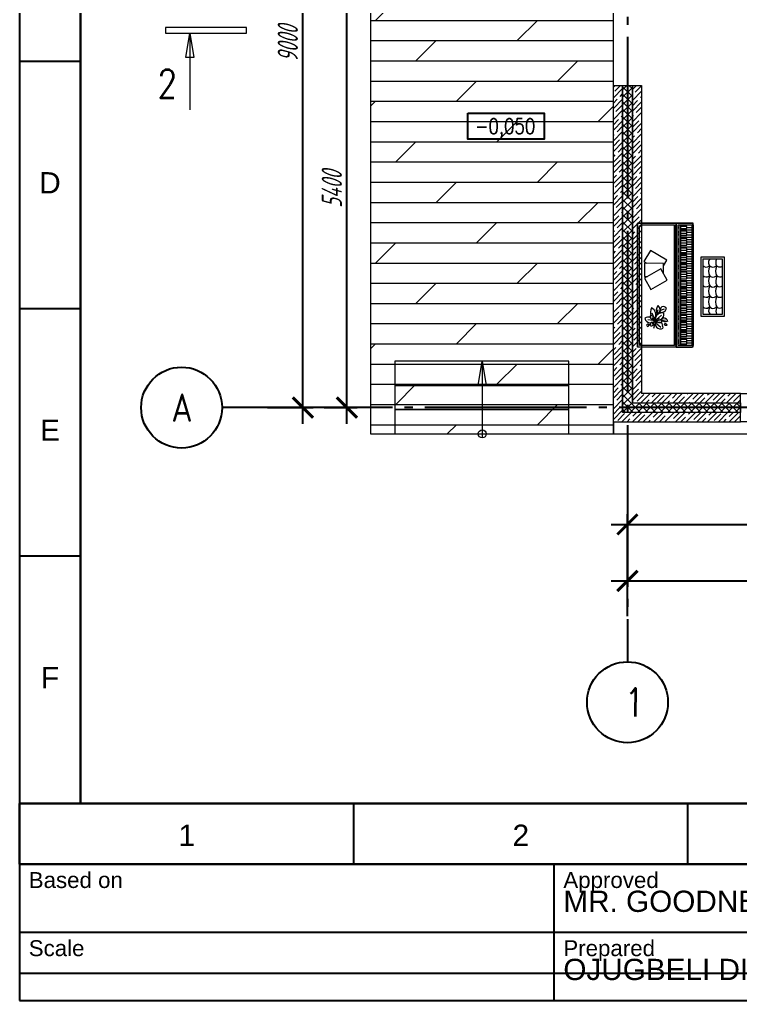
# Model space of a CAD drawing. Header units: inches. Extents: x -21163 to 11874, y -14995 to 6550.
# Drawn here: x -21163 to -12256, y -14995 to -2865 of the extents above; entities that cross this region are included whole.
import ezdxf
from ezdxf.enums import TextEntityAlignment as Align

# ---------------------------------------------------------------- set-up
doc = ezdxf.new("R2010")
doc.units = ezdxf.units.IN
doc.header["$MEASUREMENT"] = 0
doc.linetypes.add('CONTI', pattern=[0])
doc.linetypes.add('GOST2.303 5', pattern=[24, 20, -1.5, 1, -1.5])
doc.layers.get('0').update_dxf_attribs({"color": 8})
for name, color, linetype in [('axis_dim', 8, 'CONTI'), ('BORDER', 7, 'Continuous'), ('GRID_REF', 7, 'Continuous'), ('TITLE_BLOCK', 7, 'Continuous')]:
    doc.layers.add(name, color=color, linetype=linetype)
for name, color, linetype, lineweight in [('doors_windows', 8, 'Continuous', 5), ('floor', 8, 'Continuous', 5), ('furniture', 8, 'Continuous', 0), ('mark', 8, 'Continuous', 15), ('stair1', 8, 'Continuous', 15), ('Wall2', 8, 'Continuous', 5)]:
    doc.layers.add(name, color=color, linetype=linetype, lineweight=lineweight)
doc.styles.add('GOST 2.304', font='CS_Gost2304.shx', dxfattribs={"width": 0.8, "oblique": 15})
doc.styles.get("Standard").update_dxf_attribs({"font": 'arial.ttf'})
doc.dimstyles.new('СПДС', dxfattribs={"dimscale": 100, "dimtxt": 2.5, "dimasz": 2.5, "dimexe": 1.25, "dimexo": 0.625, "dimtad": 1, "dimdec": 0, "dimtxsty": 'GOST 2.304', "dimblk": 'ARCHTICK', "dimblk1": 'ARCHTICK', "dimblk2": 'ARCHTICK', "dimcen": 2.5, "dimdle": 2, "dimazin": 2, "dimtfac": 0.75, "dimtmove": 1, "dimatfit": 3, "dimarcsym": 1})

# ---------------------------------------------------------------- blocks, each defined once
blk = doc.blocks.new('furn04')
at = {"color": 0}
for p, q in [((206581, 115154), (207264, 115154)), ((206581, 113614), (206581, 115151)), ((206581, 115151), (207264, 115151)), ((206583, 113614), (206583, 115151)), ((207083, 113638), (207083, 115127)), ((207083, 115127), (207264, 115127)), ((207083, 115127), (207264, 115127)), ((207107, 113638), (207107, 115127)), ((207114, 113638), (207114, 115127)), ((207252, 115127), (207252, 113638)), ((207262, 115154), (207262, 113614)), ((207264, 115154), (207264, 113614)), ((207114, 115067), (207252, 115067)), ((207189, 115097), (207190, 115097)), ((207189, 115037), (207252, 115037)), ((207189, 115007), (207252, 115007)), ((207190, 115097), (207252, 115097)), ((207114, 114978), (207252, 114978)), ((207189, 114949), (207252, 114949)), ((207189, 114918), (207252, 114918)), ((207189, 114888), (207252, 114888)), ((206741, 114812), (206658, 114674)), ((206942, 114692), (206741, 114812)), ((207114, 114858), (207252, 114858)), ((207114, 114769), (207252, 114769)), ((207189, 114829), (207252, 114829)), ((207189, 114799), (207252, 114799)), ((206658, 114674), (206693, 114653)), ((206666, 114653), (206665, 114491)), ((206900, 114652), (206666, 114653)), ((206899, 114621), (206942, 114692)), ((206899, 114532), (206900, 114652)), ((207114, 114650), (207252, 114650)), ((207189, 114739), (207252, 114739)), ((207189, 114710), (207252, 114710)), ((207189, 114679), (207252, 114679)), ((207555, 114706), (207555, 114705)), ((206868, 114586), (206665, 114471)), ((206948, 114446), (206868, 114586)), ((207114, 114561), (207252, 114561)), ((207189, 114621), (207252, 114621)), ((207189, 114591), (207252, 114591)), ((207189, 114531), (207252, 114531)), ((207462, 114617), (207464, 114617)), ((207555, 114624), (207555, 114623)), ((207561, 114617), (207563, 114617)), ((206665, 114491), (206701, 114491)), ((206665, 114471), (206745, 114330)), ((206745, 114330), (206948, 114446)), ((207114, 114442), (207252, 114442)), ((207189, 114501), (207252, 114501)), ((207189, 114472), (207252, 114472)), ((207189, 114412), (207252, 114412)), ((207476, 114495), (207476, 114495)), ((207549, 114495), (207549, 114495)), ((207629, 114495), (207630, 114495)), ((207114, 114353), (207252, 114353)), ((207189, 114382), (207252, 114382)), ((207189, 114322), (207252, 114322)), ((207189, 114293), (207252, 114293)), ((207189, 114263), (207252, 114263)), ((207114, 114234), (207252, 114234)), ((207114, 114144), (207252, 114144)), ((207189, 114203), (207252, 114203)), ((207189, 114174), (207252, 114174)), ((207463, 114244), (207464, 114244)), ((207548, 114244), (207549, 114244)), ((207555, 114250), (207555, 114250)), ((206780, 113986), (206762, 114037)), ((206825, 114052), (206836, 114081)), ((206833, 114023), (206825, 114052)), ((206860, 114057), (206875, 114077)), ((206875, 114077), (206913, 114088)), ((207114, 114025), (207252, 114025)), ((207189, 114115), (207252, 114115)), ((207189, 114084), (207252, 114084)), ((207189, 114055), (207252, 114055)), ((207629, 114109), (207630, 114109)), ((206767, 113946), (206709, 113952)), ((206763, 113912), (206756, 113895)), ((206777, 113963), (206757, 113984)), ((206773, 113920), (206763, 113912)), ((206800, 113946), (206767, 113946)), ((206790, 113959), (206777, 113963)), ((206800, 113961), (206780, 113986)), ((206802, 113935), (206789, 113892)), ((206802, 113952), (206838, 113977)), ((206811, 113934), (206820, 113906)), ((206820, 113906), (206867, 113864)), ((206821, 113950), (206839, 113944)), ((206838, 113977), (206875, 114012)), ((206839, 113944), (206859, 113940)), ((206876, 113954), (206898, 113950)), ((206898, 113950), (206924, 113954)), ((207114, 113936), (207252, 113936)), ((207189, 113995), (207252, 113995)), ((207189, 113965), (207252, 113965)), ((207189, 113906), (207252, 113906)), ((206789, 113892), (206778, 113846)), ((207114, 113817), (207252, 113817)), ((207189, 113876), (207252, 113876)), ((207189, 113846), (207252, 113846)), ((207189, 113788), (207252, 113788)), ((207114, 113728), (207252, 113728)), ((207189, 113757), (207252, 113757)), ((207189, 113698), (207252, 113698)), ((207189, 113669), (207252, 113669)), ((207264, 113616), (206581, 113616)), ((207264, 113614), (206581, 113614)), ((207264, 113638), (207083, 113638))]:
    blk.add_line(p, q, dxfattribs=at)
for points in [[(207058, 115151), (207058, 113614), (206581, 113614), (206581, 115151)], [(207361, 114730), (207361, 113998), (207654, 113998), (207654, 114730)], [(207385, 114706), (207385, 114022), (207630, 114022), (207630, 114706)]]:
    blk.add_lwpolyline(points, close=True, dxfattribs=at)
for points in [[(207036, 115129), (207036, 113636), (206630, 113636, -0.414214), (206603, 113662), (206603, 115103, -0.414214), (206630, 115129)], [(207034, 115127), (207034, 113638), (206630, 113638, -0.414214), (206605, 113662), (206605, 115103, -0.414214), (206630, 115127)], [(207267, 115127), (207267, 113638, -0.414214), (207240, 113611), (207056, 113611), (207056, 115154), (207240, 115154, -0.414214)], [(207264, 115127), (207264, 113638, -0.414214), (207240, 113614), (207058, 113614), (207058, 115151), (207240, 115151, -0.414214)]]:
    blk.add_lwpolyline(points, format="xyb", close=True, dxfattribs=at)
for points in [[(207083, 115108), (207083, 115085)], [(207083, 115049), (207083, 115026)], [(207083, 115019), (207083, 114996)], [(207114, 115085), (207189, 115085), (207189, 115108), (207114, 115108)], [(207114, 115026), (207189, 115026), (207189, 115049), (207114, 115049)], [(207114, 114996), (207189, 114996), (207189, 115019), (207114, 115019)], [(207083, 114960), (207083, 114937)], [(207083, 114930), (207083, 114906)], [(207083, 114900), (207083, 114877)], [(207114, 114937), (207189, 114937), (207189, 114960), (207114, 114960)], [(207114, 114906), (207189, 114906), (207189, 114930), (207114, 114930)], [(207114, 114877), (207189, 114877), (207189, 114900), (207114, 114900)], [(207083, 114840), (207083, 114817)], [(207083, 114811), (207083, 114787)], [(207083, 114751), (207083, 114728)], [(207114, 114817), (207189, 114817), (207189, 114840), (207114, 114840)], [(207114, 114787), (207189, 114787), (207189, 114811), (207114, 114811)], [(207114, 114728), (207189, 114728), (207189, 114751), (207114, 114751)], [(207083, 114721), (207083, 114698)], [(207083, 114691), (207083, 114667)], [(207083, 114632), (207083, 114609)], [(207114, 114698), (207189, 114698), (207189, 114721), (207114, 114721)], [(207114, 114667), (207189, 114667), (207189, 114691), (207114, 114691)], [(207114, 114609), (207189, 114609), (207189, 114632), (207114, 114632)], [(207083, 114602), (207083, 114579)], [(207083, 114543), (207083, 114519)], [(207083, 114513), (207083, 114490)], [(207114, 114579), (207189, 114579), (207189, 114602), (207114, 114602)], [(207114, 114519), (207189, 114519), (207189, 114543), (207114, 114543)], [(207114, 114490), (207189, 114490), (207189, 114513), (207114, 114513)], [(207083, 114484), (207083, 114460)], [(207083, 114424), (207083, 114400)], [(207083, 114394), (207083, 114371)], [(207114, 114460), (207189, 114460), (207189, 114484), (207114, 114484)], [(207114, 114400), (207189, 114400), (207189, 114424), (207114, 114424)], [(207114, 114371), (207189, 114371), (207189, 114394), (207114, 114394)], [(207083, 114334), (207083, 114311)], [(207083, 114304), (207083, 114281)], [(207083, 114275), (207083, 114251)], [(207114, 114311), (207189, 114311), (207189, 114334), (207114, 114334)], [(207114, 114281), (207189, 114281), (207189, 114304), (207114, 114304)], [(207114, 114251), (207189, 114251), (207189, 114275), (207114, 114275)], [(207083, 114215), (207083, 114192)], [(207083, 114185), (207083, 114162)], [(207114, 114192), (207189, 114192), (207189, 114215), (207114, 114215)], [(207114, 114162), (207189, 114162), (207189, 114185), (207114, 114185)], [(207083, 114126), (207083, 114103)], [(207083, 114095), (207083, 114072)], [(207083, 114066), (207083, 114043)], [(207114, 114103), (207189, 114103), (207189, 114126), (207114, 114126)], [(207114, 114072), (207189, 114072), (207189, 114095), (207114, 114095)], [(207114, 114043), (207189, 114043), (207189, 114066), (207114, 114066)], [(207083, 114006), (207083, 113983)], [(207083, 113976), (207083, 113953)], [(207083, 113917), (207083, 113894)], [(207114, 113983), (207189, 113983), (207189, 114006), (207114, 114006)], [(207114, 113953), (207189, 113953), (207189, 113976), (207114, 113976)], [(207114, 113894), (207189, 113894), (207189, 113917), (207114, 113917)], [(207083, 113887), (207083, 113864)], [(207083, 113858), (207083, 113834)], [(207083, 113799), (207083, 113776)], [(207114, 113864), (207189, 113864), (207189, 113887), (207114, 113887)], [(207114, 113834), (207189, 113834), (207189, 113858), (207114, 113858)], [(207114, 113776), (207189, 113776), (207189, 113799), (207114, 113799)], [(207083, 113769), (207083, 113746)], [(207083, 113710), (207083, 113686)], [(207083, 113680), (207083, 113657)], [(207114, 113746), (207189, 113746), (207189, 113769), (207114, 113769)], [(207114, 113686), (207189, 113686), (207189, 113710), (207114, 113710)], [(207114, 113657), (207189, 113657), (207189, 113680), (207114, 113680)]]:
    blk.add_lwpolyline(points, dxfattribs=at)
for centre, radius in [((207470, 114617), 6.1), ((207470, 114617), 3.66), ((207555, 114617), 6.1), ((207555, 114617), 3.66), ((207470, 114495), 6.1), ((207470, 114495), 3.66), ((207555, 114495), 6.1), ((207555, 114495), 3.66), ((207470, 114372), 6.1), ((207470, 114372), 3.66), ((207555, 114372), 6.1), ((207555, 114372), 3.66), ((207470, 114244), 6.1), ((207470, 114244), 3.66), ((207555, 114244), 6.1), ((207555, 114244), 3.66), ((207470, 114109), 6.1), ((207470, 114109), 3.66), ((207555, 114109), 6.1), ((207555, 114109), 3.66)]:
    blk.add_circle(centre, radius, dxfattribs=at)
for centre, radius, start, end in [((207428, 114665), 58.2, 135.0401, 137.6153), ((207515, 114663), 58.2, 132.3847, 225.0137), ((207651, 114664), 105, 156.7621, 202.8166), ((207428, 114665), 58.2, 222.3847, 307.1178), ((207554, 114557), 97.9, 145.2951, 215.7024), ((207513, 114663), 58.2, 222.3847, 223.1833), ((207555, 114556), 99.4, 142.9623, 143.3151), ((207513, 114663), 58.2, 229.8922, 308.0293), ((207674, 114557), 129, 154.4385, 207.8306), ((207595, 114666), 58.2, 226.0762, 227.0112), ((207595, 114666), 58.2, 236.7271, 306.6064), ((207428, 114542), 58.2, 222.3847, 307.0692), ((207559, 114433), 103, 144.7719, 212.0966), ((207512, 114541), 58.2, 231.1054, 308.8946), ((207675, 114434), 129, 152.3978, 206.4976), ((207597, 114541), 56, 228.1162, 305.8547), ((207428, 114420), 58.2, 222.3847, 307.354), ((207563, 114308), 107, 145.4493, 213.7781), ((207512, 114418), 58.2, 231.4376, 308.9869), ((207682, 114308), 137, 154.5782, 205.9045), ((207597, 114420), 57.8, 229.4568, 304.2641), ((207428, 114291), 58.2, 222.3847, 307.0724), ((207581, 114176), 125, 150.0131, 208.9786), ((207513, 114290), 58.2, 230.6985, 308.2749), ((207690, 114177), 146, 155.0975, 205.8522), ((207596, 114291), 58.2, 224.8829, 225.0717), ((207596, 114291), 58.2, 232.9791, 305.3686), ((206846, 114047), 108, 150.2267, 203.7516), ((206699, 114010), 108, 335.0763, 59.9535), ((206885, 113952), 87.4, 78.9076, 173.8967), ((206926, 114068), 115, 147.4017, 205.0997), ((206784, 114077), 74.1, 318.5498, 45.5383), ((206866, 114117), 75.1, 260.1697, 340.685), ((206899, 114074), 44, 27.2013, 201.7147), ((206832, 114023), 75.3, 296.5438, 11.0037), ((207428, 114156), 58.2, 222.3847, 307.0997), ((207520, 114067), 61.5, 143.4635, 225.8153), ((207514, 114154), 58.2, 229.2667, 307.0845), ((207635, 114065), 86.2, 153.5265, 209.835), ((207595, 114157), 58.2, 233.3953, 305.7782), ((206744, 113991), 76.8, 193.1642, 268.9561), ((206723, 113894), 94.9, 83.0654, 123.4046), ((206712, 113878), 21.5, 29.0513, 171.5715), ((206773, 113995), 38.8, 168.0796, 289.5116), ((206764, 113894), 29.7, 86.0761, 203.3856), ((206742, 113957), 47.5, 1.4242, 97.3364), ((206750, 113907), 28.7, 245.6811, 33.7275), ((206835, 113852), 93.5, 102.1969, 130.9179), ((206744, 113991), 76.8, 293.9309, 311.4454), ((206723, 113894), 94.9, 31.8548, 45.7472), ((206832, 114023), 75.3, 235.5803, 254.9978), ((206863, 113907), 64.8, 140.5685, 301.3057), ((206805, 113860), 90.3, 85.0036, 89.412), ((206857, 113967), 48.1, 199.5165, 300.1559), ((206846, 113926), 35.4, 1.3151, 127.081), ((206920, 114013), 79.4, 228.5761, 297.4528), ((206907, 113930), 44.3, 16.4344, 148.0253), ((206805, 113860), 90.3, 356.0593, 42.7807), ((206921, 113875), 29.8, 35.3099, 117.8883), ((206932, 113913), 26.4, 203.8486, 297.548), ((206704, 113889), 16.1, 226.1674, 3.895)]:
    blk.add_arc(centre, radius, start, end, dxfattribs=at)
blk = doc.blocks.new('_ArchTick')
at = {"color": 0, "linetype": 'ByBlock', "const_width": 0.15}
blk.add_lwpolyline([(-0.5, -0.5), (0.5, 0.5)], dxfattribs=at)
blk = doc.blocks.new('*D40')
at = {"layer": 'axis_dim', "color": 0, "linetype": 'Continuous', "lineweight": -2, "ltscale": 100, "transparency": 16777216}
for p, q in [((-17662, -7864), (-17662, 1536)), ((-18099, 1336), (-17537, 1336)), ((-18099, -7664), (-17537, -7664))]:
    blk.add_line(p, q, dxfattribs=at)
at = {"layer": 'Defpoints', "color": 0, "linetype": 'Continuous', "ltscale": 100, "transparency": 16777216}
for p in [(-18162, 1336), (-17662, 1336), (-18162, -7664)]:
    blk.add_point(p, dxfattribs=at)
at = {"layer": 'axis_dim', "color": 0, "linetype": 'Continuous', "lineweight": -2, "ltscale": 100, "transparency": 16777216, "xscale": 250, "yscale": 250, "zscale": 250}
for p, rotation in [((-17662, 1336), 90), ((-17662, -7664), 270)]:
    blk.add_blockref('_ArchTick', p, dxfattribs=dict(at, rotation=rotation))
at = {"layer": 'axis_dim', "color": 0, "linetype": 'Continuous', "lineweight": -3, "ltscale": 100, "transparency": 16777216, "insert": (-17849, -3164), "char_height": 250, "attachment_point": 5, "rotation": 90, "style": 'GOST 2.304'}
blk.add_mtext('\\A1;9000', dxfattribs=at)
blk = doc.blocks.new('*D42')
at = {"layer": 'axis_dim', "color": 0, "linetype": 'Continuous', "lineweight": -2, "ltscale": 100, "transparency": 16777216}
for p, q in [((-13651, -10245), (-13651, -9683)), ((6650, -10072), (6650, -9683)), ((-13851, -9808), (6850, -9808))]:
    blk.add_line(p, q, dxfattribs=at)
at = {"layer": 'Defpoints', "color": 0, "linetype": 'Continuous', "ltscale": 100, "transparency": 16777216}
for p in [(6650, -9808), (6650, -10135), (-13651, -10308)]:
    blk.add_point(p, dxfattribs=at)
at = {"layer": 'axis_dim', "color": 0, "linetype": 'Continuous', "lineweight": -2, "ltscale": 100, "transparency": 16777216, "xscale": 250, "yscale": 250, "zscale": 250, "rotation": 180}
blk.add_blockref('_ArchTick', (-13651, -9808), dxfattribs=at)
at = {"layer": 'axis_dim', "color": 0, "linetype": 'Continuous', "lineweight": -2, "ltscale": 100, "transparency": 16777216, "xscale": 250, "yscale": 250, "zscale": 250}
blk.add_blockref('_ArchTick', (6650, -9808), dxfattribs=at)
at = {"layer": 'axis_dim', "color": 0, "linetype": 'Continuous', "lineweight": -3, "ltscale": 100, "transparency": 16777216, "insert": (-3500, -9620), "char_height": 250, "attachment_point": 5, "style": 'GOST 2.304'}
blk.add_mtext('\\A1;20300', dxfattribs=at)
blk = doc.blocks.new('*D43')
at = {"layer": 'axis_dim', "color": 0, "linetype": 'Continuous', "lineweight": -2, "ltscale": 100, "transparency": 16777216}
for p, q in [((-13651, -10245), (-13651, -8983)), ((-9251, -10245), (-9251, -8983)), ((-13851, -9108), (-9051, -9108))]:
    blk.add_line(p, q, dxfattribs=at)
at = {"layer": 'Defpoints', "color": 0, "linetype": 'Continuous', "ltscale": 100, "transparency": 16777216}
for p in [(-9251, -9108), (-13651, -10308), (-9251, -10308)]:
    blk.add_point(p, dxfattribs=at)
at = {"layer": 'axis_dim', "color": 0, "linetype": 'Continuous', "lineweight": -2, "ltscale": 100, "transparency": 16777216, "xscale": 250, "yscale": 250, "zscale": 250, "rotation": 180}
blk.add_blockref('_ArchTick', (-13651, -9108), dxfattribs=at)
at = {"layer": 'axis_dim', "color": 0, "linetype": 'Continuous', "lineweight": -2, "ltscale": 100, "transparency": 16777216, "xscale": 250, "yscale": 250, "zscale": 250}
blk.add_blockref('_ArchTick', (-9251, -9108), dxfattribs=at)
at = {"layer": 'axis_dim', "color": 0, "linetype": 'Continuous', "lineweight": -3, "ltscale": 100, "transparency": 16777216, "insert": (-11451, -8920), "char_height": 250, "attachment_point": 5, "style": 'GOST 2.304'}
blk.add_mtext('\\A1;4400', dxfattribs=at)
blk = doc.blocks.new('*D46')
at = {"layer": 'axis_dim', "color": 0, "linetype": 'Continuous', "lineweight": -2, "ltscale": 100, "transparency": 16777216}
for p, q in [((-17118, -7864), (-17118, -2064)), ((-18099, -2264), (-16993, -2264)), ((-17399, -7664), (-16993, -7664))]:
    blk.add_line(p, q, dxfattribs=at)
at = {"layer": 'Defpoints', "color": 0, "linetype": 'Continuous', "ltscale": 100, "transparency": 16777216}
for p in [(-18162, -2264), (-17118, -2264), (-17462, -7664)]:
    blk.add_point(p, dxfattribs=at)
at = {"layer": 'axis_dim', "color": 0, "linetype": 'Continuous', "lineweight": -2, "ltscale": 100, "transparency": 16777216, "xscale": 250, "yscale": 250, "zscale": 250}
for p, rotation in [((-17118, -2264), 90), ((-17118, -7664), 270)]:
    blk.add_blockref('_ArchTick', p, dxfattribs=dict(at, rotation=rotation))
at = {"layer": 'axis_dim', "color": 0, "linetype": 'Continuous', "lineweight": -3, "ltscale": 100, "transparency": 16777216, "insert": (-17305, -4964), "char_height": 250, "attachment_point": 5, "rotation": 90, "style": 'GOST 2.304'}
blk.add_mtext('\\A1;5400', dxfattribs=at)

msp = doc.modelspace()

# ---------------------------------------------------------------- hatches: boundary and pattern name
at = {"layer": 'floor', "ltscale": 100}
h = msp.add_hatch(dxfattribs=at)
h.set_pattern_fill('DOLMIT', color=8, scale=1000)
h.set_pattern_definition([(0, (-32015.06, -49126.03), (0, 250), []), (45, (-32015.06, -49126), (-500, 500), [353.553, -707.107])])
h.paths.add_polyline_path([(-13825.6, 1661), (-16825.6, 1661), (-16825.6, -2864.1), (-16825.6, -7989), (-13825.6, -7989)])

# ---------------------------------------------------------------- linework, layer by layer
at = {"layer": 'axis_dim', "linetype": 'GOST2.303 5', "lineweight": 25, "ltscale": 100}
for points in [[(-13650.6, 1720.7), (-13650.6, -10307.9)], [(-18161.6, -7664), (-18661.6, -7664)], [(244.6, -7664), (-18161.6, -7664)], [(-13650.6, -10307.9), (-13650.6, -10807.9)]]:
    msp.add_lwpolyline(points, dxfattribs=at)
at = {"layer": 'axis_dim', "color": 8, "linetype": 'Continuous', "lineweight": 25, "ltscale": 100, "true_color": 0x000000}
for centre in [(-19161.6, -7664), (-13650.6, -11307.9)]:
    msp.add_circle(centre, 500, dxfattribs=at)
at = {"layer": 'BORDER'}
for points in [[(-21163.2, -14995.2), (11873.5, -14995.2), (11873.5, 6549.6), (-21163.2, 6549.6)], [(-20412.4, -12558.8), (11122.7, -12558.8), (11122.7, 5798.8), (-20412.4, 5798.8)]]:
    msp.add_lwpolyline(points, close=True, dxfattribs=at)
at = {"layer": 'doors_windows', "lineweight": 20, "ltscale": 50}
msp.add_lwpolyline([(-12255.6, -7489), (-10255.5, -7489), (-10255.5, -7839), (-12255.6, -7839)], close=True, dxfattribs=at)
at = {"layer": 'GRID_REF'}
for p, q in [((-21163.2, -3380), (-20412.4, -3380)), ((-21163.2, -6439.6), (-20412.4, -6439.6)), ((-21163.2, -9499.2), (-20412.4, -9499.2)), ((-21163.2, -13309.6), (-21163.2, -12558.8)), ((-17033.6, -13309.6), (-17033.6, -12558.8)), ((-12904, -13309.6), (-12904, -12558.8))]:
    msp.add_line(p, q, dxfattribs=at)
for points in [[(-21163.2, -12558.8), (-20412.4, -12558.8), (-20412.4, 5798.8), (-21163.2, 5798.8)], [(-21163.2, -13309.6), (11873.5, -13309.6), (11873.5, -12558.8), (-21163.2, -12558.8)]]:
    msp.add_lwpolyline(points, close=True, dxfattribs=at)
at = {"layer": 'mark', "linetype": 'Continuous', "ltscale": 100}
for p, q in [((-19360.1, -2962.2), (-19360.1, -3032.2)), ((-18360.1, -2962.2), (-19360.1, -2962.2)), ((-19360.1, -3032.2), (-18360.1, -3032.2)), ((-19110.3, -3332.6), (-19060.1, -3032.2)), ((-19060.1, -3032.2), (-19009.8, -3332.6)), ((-18360.1, -3032.2), (-18360.1, -2962.2)), ((-19009.8, -3332.6), (-19110.3, -3332.6))]:
    msp.add_line(p, q, dxfattribs=at)
msp.add_lwpolyline([(-19060.1, -3032.2), (-19060.1, -3982.2)], dxfattribs=at)
at = {"layer": 'mark', "linetype": 'Continuous', "lineweight": 25, "ltscale": 75}
msp.add_lwpolyline([(-15625.2, -4022.4), (-14678.9, -4022.4), (-14678.9, -4344.9), (-15625.2, -4344.9)], close=True, dxfattribs=at)
at = {"layer": 'stair1', "linetype": 'Continuous', "ltscale": 100}
for p, q in [((-15495.9, -7389.4), (-15445.6, -7089)), ((-15445.6, -7089), (-15395.3, -7389.4)), ((-15395.3, -7389.4), (-15495.9, -7389.4))]:
    msp.add_line(p, q, dxfattribs=at)
at = {"layer": 'stair1', "ltscale": 75}
for points in [[(-13825.6, 1661), (-16825.6, 1661), (-16825.6, -2864.1), (-16825.6, -7989), (-13825.6, -7989)], [(-16525.6, -7089), (-16525.6, -7389), (-14375.7, -7389), (-14375.7, -7089)], [(-16525.6, -7389), (-16525.6, -7689), (-14375.7, -7689), (-14375.7, -7389)], [(-16525.6, -7689), (-16525.6, -7989), (-14375.7, -7989), (-14375.7, -7689)]]:
    msp.add_lwpolyline(points, close=True, dxfattribs=at)
at = {"layer": 'stair1', "linetype": 'Continuous', "ltscale": 100}
msp.add_lwpolyline([(-15445.6, -7089), (-15445.6, -8039)], dxfattribs=at)
at = {"layer": 'stair1', "ltscale": 100}
msp.add_lwpolyline([(-15445.6, -7089), (-15445.6, -7989)], dxfattribs=at)
at = {"layer": 'stair1', "ltscale": 75}
msp.add_lwpolyline([(-13825.6, -7839), (-13825.6, -7989), (2924.9, -7989), (2924.9, -7839)], dxfattribs=at)
at = {"layer": 'stair1', "ltscale": 100}
msp.add_circle((-15445.6, -7989), 50, dxfattribs=at)
at = {"layer": 'TITLE_BLOCK'}
for p, q in [((-14555.9, -14995.2), (-14555.9, -13309.6)), ((-21163.2, -14152.4), (-14555.9, -14152.4)), ((-14555.9, -14152.4), (-7948.5, -14152.4)), ((-21163.2, -14658.1), (11873.5, -14658.1))]:
    msp.add_line(p, q, dxfattribs=at)
msp.add_lwpolyline([(-21163.2, -14995.2), (11873.5, -14995.2), (11873.5, -13309.6), (-21163.2, -13309.6)], close=True, dxfattribs=at)
at = {"layer": 'Wall2', "ltscale": 100}
for points in [[(-13825.6, -3701.1), (-13803.3, -3678.8)], [(-13825.6, -7839), (-13825.6, -3678.8)], [(-13825.6, -3678.8), (-13710.6, -3678.8)], [(-13825.6, -3833.7), (-13710.6, -3718.7)], [(-13807.4, -3749.2), (-13737, -3678.8)], [(-13710.6, -3678.8), (-13710.6, -7724)], [(-13710.6, -3731.9), (-13657.5, -3678.8)], [(-13710.6, -7724), (-13710.6, -3678.8)], [(-13710.6, -3678.8), (-13590.6, -3678.8)], [(-13590.6, -3816.2), (-13710.6, -3696.2)], [(-13710.6, -3824.7), (-13590.6, -3704.7)], [(-13590.6, -3723.4), (-13635.1, -3678.8)], [(-13590.6, -3678.8), (-13590.6, -7604)], [(-13590.6, -3731.2), (-13538.2, -3678.8)], [(-13590.6, -7604), (-13590.6, -3678.8)], [(-13590.6, -3678.8), (-13475.6, -3678.8)], [(-13590.6, -3863.8), (-13475.6, -3748.8)], [(-13556.2, -3763.1), (-13475.6, -3682.5)], [(-13475.6, -3678.8), (-13475.6, -7489)], [(-13825.6, -3966.2), (-13710.6, -3851.2)], [(-13825.6, -3900), (-13776.9, -3851.3)], [(-13741.1, -3815.5), (-13710.6, -3785)], [(-13590.6, -3909), (-13710.6, -3789)], [(-13710.6, -3917.5), (-13590.6, -3797.5)], [(-13590.6, -3930.1), (-13525.7, -3865.2)], [(-13590.6, -3996.4), (-13475.6, -3881.4)], [(-13489.9, -3829.4), (-13475.6, -3815.1)], [(-13825.6, -4098.8), (-13710.6, -3983.8)], [(-13793.5, -4000.4), (-13710.6, -3917.6)], [(-13590.6, -4001.8), (-13710.6, -3881.8)], [(-13710.6, -4010.3), (-13590.6, -3890.3)], [(-13590.6, -4094.6), (-13710.6, -3974.6)], [(-13710.6, -4103.2), (-13590.6, -3983.2)], [(-13542.2, -4014.3), (-13475.6, -3947.7)], [(-13825.6, -4165.1), (-13763, -4102.5)], [(-13825.6, -4231.4), (-13710.6, -4116.4)], [(-13727.2, -4066.7), (-13710.6, -4050.1)], [(-13590.6, -4187.4), (-13710.6, -4067.4)], [(-13710.6, -4196), (-13590.6, -4076)], [(-13590.6, -4129), (-13475.6, -4014)], [(-13590.6, -4062.7), (-13578, -4050.1)], [(-13590.6, -4195.3), (-13511.7, -4116.4)], [(-13475.9, -4080.6), (-13475.6, -4080.3)], [(-13779.6, -4251.7), (-13710.6, -4182.7)], [(-13590.6, -4280.2), (-13710.6, -4160.2)], [(-13710.6, -4288.8), (-13590.6, -4168.8)], [(-13590.6, -4261.6), (-13475.6, -4146.6)], [(-13528.3, -4265.6), (-13475.6, -4212.9)], [(-13825.6, -4364), (-13710.6, -4249)], [(-13825.6, -4297.7), (-13815.4, -4287.5)], [(-13825.6, -4430.3), (-13749.1, -4353.8)], [(-13713.3, -4318), (-13710.6, -4315.3)], [(-13590.6, -4373), (-13710.6, -4253)], [(-13710.6, -4381.6), (-13590.6, -4261.6)], [(-13590.6, -4465.8), (-13710.6, -4345.8)], [(-13710.6, -4474.4), (-13590.6, -4354.4)], [(-13590.6, -4394.2), (-13475.6, -4279.2)], [(-13590.6, -4327.9), (-13564.1, -4301.4)], [(-13825.6, -4496.6), (-13710.6, -4381.6)], [(-13765.6, -4502.9), (-13710.6, -4447.9)], [(-13590.6, -4558.6), (-13710.6, -4438.6)], [(-13710.6, -4567.2), (-13590.6, -4447.2)], [(-13590.6, -4526.7), (-13475.6, -4411.7)], [(-13580.7, -4450.5), (-13497.8, -4367.7)], [(-13514.4, -4516.8), (-13475.6, -4478)], [(-13825.6, -4629.2), (-13710.6, -4514.2)], [(-13825.6, -4562.9), (-13801.4, -4538.7)], [(-13818, -4687.9), (-13735.1, -4605)], [(-13590.6, -4651.4), (-13710.6, -4531.4)], [(-13710.6, -4660), (-13590.6, -4540)], [(-13590.6, -4659.3), (-13475.6, -4544.3)], [(-13590.6, -4593), (-13550.2, -4552.6)], [(-13825.6, -4761.7), (-13710.6, -4646.7)], [(-13751.7, -4754.2), (-13710.6, -4713)], [(-13590.6, -4744.2), (-13710.6, -4624.2)], [(-13710.6, -4752.8), (-13590.6, -4632.8)], [(-13590.6, -4837.1), (-13710.6, -4717.1)], [(-13710.6, -4845.6), (-13590.6, -4725.6)], [(-13590.6, -4791.9), (-13475.6, -4676.9)], [(-13566.8, -4701.8), (-13483.9, -4618.9)], [(-13825.6, -4894.3), (-13710.6, -4779.3)], [(-13825.6, -4828), (-13787.5, -4790)], [(-13590.6, -4929.9), (-13710.6, -4809.9)], [(-13710.6, -4938.4), (-13590.6, -4818.4)], [(-13590.6, -4858.2), (-13536.3, -4803.9)], [(-13590.6, -4924.5), (-13475.6, -4809.5)], [(-13500.5, -4768.1), (-13475.6, -4743.2)], [(-13825.6, -5026.9), (-13710.6, -4911.9)], [(-13804.1, -4939.1), (-13721.2, -4856.2)], [(-13590.6, -5022.7), (-13710.6, -4902.7)], [(-13710.6, -5031.2), (-13590.6, -4911.2)], [(-13590.6, -5057.1), (-13475.6, -4942.1)], [(-13552.8, -4953), (-13475.6, -4875.8)], [(-13825.6, -5093.2), (-13773.6, -5041.2)], [(-13825.6, -5159.5), (-13710.6, -5044.5)], [(-13737.8, -5005.4), (-13710.6, -4978.2)], [(-13590.6, -5115.5), (-13710.6, -4995.5)], [(-13710.6, -5124), (-13590.6, -5004)], [(-13590.6, -5208.3), (-13710.6, -5088.3)], [(-13590.6, -4990.8), (-13588.6, -4988.8)], [(-13590.6, -5123.4), (-13522.3, -5055.1)], [(-13590.6, -5189.7), (-13475.6, -5074.7)], [(-13486.5, -5019.3), (-13475.6, -5008.4)], [(-13825.6, -5292.1), (-13710.6, -5177.1)], [(-13790.2, -5190.4), (-13710.6, -5110.8)], [(-13710.6, -5216.8), (-13590.6, -5096.8)], [(-13590.6, -5301.1), (-13710.6, -5181.1)], [(-13710.6, -5309.7), (-13590.6, -5189.7)], [(-13590.6, -5322.2), (-13475.6, -5207.2)], [(-13538.9, -5204.3), (-13475.6, -5140.9)], [(-13825.6, -5358.4), (-13759.7, -5292.4)], [(-13825.6, -5424.7), (-13710.6, -5309.7)], [(-13723.9, -5256.6), (-13710.6, -5243.4)], [(-13590.6, -5393.9), (-13710.6, -5273.9)], [(-13710.6, -5402.5), (-13590.6, -5282.5)], [(-13590.6, -5255.9), (-13574.7, -5240.1)], [(-13590.6, -5388.5), (-13508.4, -5306.4)], [(-13825.6, -5557.2), (-13710.6, -5442.2)], [(-13776.2, -5441.6), (-13710.6, -5375.9)], [(-13590.6, -5486.7), (-13710.6, -5366.7)], [(-13710.6, -5495.3), (-13590.6, -5375.3)], [(-13590.6, -5454.8), (-13475.6, -5339.8)], [(-13525, -5455.5), (-13475.6, -5406.1)], [(-13825.6, -5490.9), (-13812, -5477.4)], [(-13825.6, -5623.5), (-13745.7, -5543.7)], [(-13825.6, -5689.8), (-13710.6, -5574.8)], [(-13590.6, -5579.5), (-13710.6, -5459.5)], [(-13710.6, -5588.1), (-13590.6, -5468.1)], [(-13590.6, -5672.3), (-13710.6, -5552.3)], [(-13710.6, -5680.9), (-13590.6, -5560.9)], [(-13590.6, -5587.4), (-13475.6, -5472.4)], [(-13590.6, -5521.1), (-13560.8, -5491.3)], [(-13577.4, -5640.5), (-13494.5, -5557.6)], [(-13762.3, -5692.8), (-13710.6, -5641.1)], [(-13590.6, -5765.1), (-13710.6, -5645.1)], [(-13710.6, -5773.7), (-13590.6, -5653.7)], [(-13590.6, -5720), (-13475.6, -5605)], [(-13511.1, -5706.8), (-13475.6, -5671.3)], [(-13825.6, -5822.4), (-13710.6, -5707.4)], [(-13825.6, -5756.1), (-13798.1, -5728.6)], [(-13814.7, -5877.8), (-13731.8, -5794.9)], [(-13590.6, -5857.9), (-13710.6, -5737.9)], [(-13710.6, -5866.5), (-13590.6, -5746.5)], [(-13590.6, -5852.6), (-13475.6, -5737.6)], [(-13590.6, -5786.3), (-13546.9, -5742.6)], [(-13563.4, -5891.7), (-13480.6, -5808.9)], [(-13825.6, -5955), (-13710.6, -5840)], [(-13748.4, -5944.1), (-13710.6, -5906.3)], [(-13590.6, -5950.7), (-13710.6, -5830.7)], [(-13710.6, -5959.3), (-13590.6, -5839.3)], [(-13590.6, -6043.6), (-13710.6, -5923.6)], [(-13710.6, -6052.1), (-13590.6, -5932.1)], [(-13590.6, -5985.2), (-13475.6, -5870.2)], [(-13497.2, -5958), (-13475.6, -5936.4)], [(-13825.6, -6087.6), (-13710.6, -5972.6)], [(-13825.6, -6021.3), (-13784.2, -5979.9)], [(-13800.8, -6129), (-13717.9, -6046.2)], [(-13590.6, -6136.4), (-13710.6, -6016.4)], [(-13710.6, -6144.9), (-13590.6, -6024.9)], [(-13590.6, -6051.4), (-13533, -5993.8)], [(-13590.6, -6117.7), (-13475.6, -6002.7)], [(-13825.6, -6220.2), (-13710.6, -6105.2)], [(-13734.5, -6195.3), (-13710.6, -6171.4)], [(-13590.6, -6229.2), (-13710.6, -6109.2)], [(-13710.6, -6237.7), (-13590.6, -6117.7)], [(-13590.6, -6250.3), (-13475.6, -6135.3)], [(-13590.6, -6184), (-13585.3, -6178.8)], [(-13549.5, -6143), (-13475.6, -6069)], [(-13825.6, -6286.4), (-13770.3, -6231.1)], [(-13825.6, -6352.7), (-13710.6, -6237.7)], [(-13786.8, -6380.3), (-13710.6, -6304)], [(-13590.6, -6322), (-13710.6, -6202)], [(-13710.6, -6330.5), (-13590.6, -6210.5)], [(-13590.6, -6414.8), (-13710.6, -6294.8)], [(-13710.6, -6423.3), (-13590.6, -6303.3)], [(-13590.6, -6316.6), (-13519, -6245)], [(-13590.6, -6382.9), (-13475.6, -6267.9)], [(-13483.2, -6209.2), (-13475.6, -6201.6)], [(-13825.6, -6485.3), (-13710.6, -6370.3)], [(-13825.6, -6419), (-13822.6, -6416.1)], [(-13590.6, -6507.6), (-13710.6, -6387.6)], [(-13710.6, -6516.2), (-13590.6, -6396.2)], [(-13590.6, -6515.5), (-13475.6, -6400.5)], [(-13535.6, -6394.2), (-13475.6, -6334.2)], [(-13825.6, -6551.6), (-13756.4, -6482.4)], [(-13825.6, -6617.9), (-13710.6, -6502.9)], [(-13720.6, -6446.6), (-13710.6, -6436.6)], [(-13590.6, -6600.4), (-13710.6, -6480.4)], [(-13710.6, -6609), (-13590.6, -6489)], [(-13590.6, -6449.2), (-13571.4, -6430)], [(-13590.6, -6648.1), (-13475.6, -6533.1)], [(-13588, -6579.2), (-13505.1, -6496.3)], [(-13825.6, -6750.5), (-13710.6, -6635.5)], [(-13825.6, -6684.2), (-13808.7, -6667.3)], [(-13772.9, -6631.5), (-13710.6, -6569.2)], [(-13590.6, -6693.2), (-13710.6, -6573.2)], [(-13710.6, -6701.8), (-13590.6, -6581.8)], [(-13590.6, -6786), (-13710.6, -6666)], [(-13590.6, -6780.6), (-13475.6, -6665.6)], [(-13521.7, -6645.4), (-13475.6, -6599.4)], [(-13825.6, -6883.1), (-13710.6, -6768.1)], [(-13825.3, -6816.5), (-13742.4, -6733.6)], [(-13710.6, -6794.6), (-13590.6, -6674.6)], [(-13590.6, -6878.8), (-13710.6, -6758.8)], [(-13710.6, -6887.4), (-13590.6, -6767.4)], [(-13590.6, -6714.4), (-13557.5, -6681.2)], [(-13574.1, -6830.4), (-13491.2, -6747.5)], [(-13825.6, -7015.6), (-13710.6, -6900.6)], [(-13759, -6882.8), (-13710.6, -6834.4)], [(-13590.6, -6971.6), (-13710.6, -6851.6)], [(-13710.6, -6980.2), (-13590.6, -6860.2)], [(-13590.6, -6913.2), (-13475.6, -6798.2)], [(-13507.8, -6896.7), (-13475.6, -6864.5)], [(-13825.6, -6949.4), (-13794.8, -6918.6)], [(-13825.6, -7148.2), (-13710.6, -7033.2)], [(-13811.4, -7067.7), (-13728.5, -6984.9)], [(-13590.6, -7064.4), (-13710.6, -6944.4)], [(-13710.6, -7073), (-13590.6, -6953)], [(-13590.6, -7045.8), (-13475.6, -6930.8)], [(-13590.6, -6979.5), (-13543.6, -6932.5)], [(-13560.1, -7081.6), (-13477.3, -6998.8)], [(-13745.1, -7134), (-13710.6, -7099.5)], [(-13590.6, -7157.2), (-13710.6, -7037.2)], [(-13710.6, -7165.8), (-13590.6, -7045.8)], [(-13590.6, -7250.1), (-13710.6, -7130.1)], [(-13710.6, -7258.6), (-13590.6, -7138.6)], [(-13590.6, -7178.4), (-13475.6, -7063.4)], [(-13493.8, -7147.9), (-13475.6, -7129.7)], [(-13825.6, -7280.8), (-13710.6, -7165.8)], [(-13825.6, -7214.5), (-13780.9, -7169.8)], [(-13797.5, -7319), (-13714.6, -7236.1)], [(-13590.6, -7342.9), (-13710.6, -7222.9)], [(-13710.6, -7351.4), (-13590.6, -7231.4)], [(-13590.6, -7244.7), (-13529.6, -7183.7)], [(-13590.6, -7311), (-13475.6, -7196)], [(-13546.2, -7332.9), (-13475.6, -7262.3)], [(-13825.6, -7413.4), (-13710.6, -7298.4)], [(-13731.2, -7385.3), (-13710.6, -7364.7)], [(-13590.6, -7435.7), (-13710.6, -7315.7)], [(-13710.6, -7444.2), (-13590.6, -7324.2)], [(-13590.6, -7443.6), (-13475.6, -7328.6)], [(-13590.6, -7377.3), (-13582, -7368.7)], [(-13479.9, -7399.2), (-13475.6, -7394.9)], [(-13825.6, -7479.7), (-13767, -7421.1)], [(-13825.6, -7546), (-13710.6, -7431)], [(-13783.5, -7570.2), (-13710.6, -7497.3)], [(-13590.6, -7528.5), (-13710.6, -7408.5)], [(-13710.6, -7537), (-13590.6, -7417)], [(-13599.2, -7612.6), (-13710.6, -7501.3)], [(-13710.6, -7629.9), (-13590.6, -7509.9)], [(-13590.6, -7509.9), (-13515.7, -7435)], [(-13590.6, -7576.1), (-13475.6, -7461.1)], [(-13532.3, -7584.1), (-13449.4, -7501.3)], [(-13485.9, -7604), (-13370.9, -7489)], [(-12255.6, -7489), (-13475.6, -7489)], [(-13353.3, -7604), (-13238.3, -7489)], [(-13347.3, -7531.8), (-13304.6, -7489)], [(-13281, -7598.1), (-13198.2, -7515.2)], [(-13220.7, -7604), (-13105.7, -7489)], [(-13096.1, -7545.7), (-13039.4, -7489)], [(-13088.1, -7604), (-12973.1, -7489)], [(-12955.5, -7604), (-12840.5, -7489)], [(-12911.1, -7493.3), (-12906.8, -7489)], [(-12844.8, -7559.6), (-12774.2, -7489)], [(-12823, -7604), (-12708, -7489)], [(-12690.4, -7604), (-12575.4, -7489)], [(-12659.9, -7507.2), (-12641.7, -7489)], [(-12593.6, -7573.5), (-12510.7, -7490.7)], [(-12557.8, -7604), (-12442.8, -7489)], [(-12425.2, -7604), (-12310.2, -7489)], [(-12408.7, -7521.2), (-12376.5, -7489)], [(-12342.4, -7587.4), (-12259.5, -7504.6)], [(-12255.6, -7604), (-12255.6, -7489)], [(-13825.6, -7678.6), (-13710.6, -7563.6)], [(-13825.6, -7612.3), (-13819.3, -7606)], [(-13717.2, -7636.5), (-13710.6, -7629.9)], [(-13645.6, -7659), (-13710.6, -7594.1)], [(-13710.6, -7722.7), (-13590.6, -7602.7)], [(-13619.1, -7724), (-13499.1, -7604)], [(-13487.9, -7724), (-13599.2, -7612.6)], [(-13590.6, -7604), (-12255.6, -7604)], [(-13590.6, -7604), (-12255.6, -7604)], [(-13526.3, -7724), (-13406.3, -7604)], [(-13395.1, -7724), (-13515.1, -7604)], [(-13433.5, -7724), (-13313.5, -7604)], [(-13302.3, -7724), (-13422.3, -7604)], [(-13419.6, -7604), (-13383.1, -7567.6)], [(-13340.7, -7724), (-13220.7, -7604)], [(-13209.5, -7724), (-13329.5, -7604)], [(-13247.9, -7724), (-13127.9, -7604)], [(-13116.6, -7724), (-13236.6, -7604)], [(-13155.1, -7724), (-13035.1, -7604)], [(-13154.4, -7604), (-13131.9, -7581.5)], [(-13023.8, -7724), (-13143.8, -7604)], [(-13062.3, -7724), (-12942.3, -7604)], [(-12931, -7724), (-13051, -7604)], [(-13021.8, -7604), (-12946.9, -7529.1)], [(-12969.5, -7724), (-12849.5, -7604)], [(-12838.2, -7724), (-12958.2, -7604)], [(-12889.2, -7604), (-12880.6, -7595.4)], [(-12876.7, -7724), (-12756.7, -7604)], [(-12745.4, -7724), (-12865.4, -7604)], [(-12783.9, -7724), (-12663.9, -7604)], [(-12652.6, -7724), (-12772.6, -7604)], [(-12756.7, -7604), (-12695.7, -7543)], [(-12691, -7724), (-12571, -7604)], [(-12559.8, -7724), (-12679.8, -7604)], [(-12598.2, -7724), (-12478.2, -7604)], [(-12467, -7724), (-12587, -7604)], [(-12505.4, -7724), (-12385.4, -7604)], [(-12374.2, -7724), (-12494.2, -7604)], [(-12491.5, -7604), (-12444.4, -7557)], [(-12412.6, -7724), (-12292.6, -7604)], [(-12281.4, -7724), (-12401.4, -7604)], [(-12255.6, -7657), (-12308.6, -7604)], [(-12292.6, -7604), (-12255.6, -7566.9)], [(-12255.6, -7604), (-12255.6, -7724)], [(-13825.6, -7744.9), (-13753, -7672.3)], [(-13825.6, -7811.1), (-13710.6, -7696.1)], [(-13769.6, -7821.5), (-13686.7, -7738.6)], [(-13720.9, -7839), (-13605.9, -7724)], [(-13692, -7705.5), (-13710.6, -7686.9)], [(-12255.6, -7724), (-13710.6, -7724)], [(-12255.6, -7724), (-13710.6, -7724)], [(-13673.5, -7724), (-13692, -7705.5)], [(-13580.7, -7724), (-13645.6, -7659)], [(-13588.3, -7839), (-13473.3, -7724)], [(-13584.7, -7769.1), (-13539.6, -7724)], [(-13518.4, -7835.4), (-13435.5, -7752.5)], [(-13455.7, -7839), (-13340.7, -7724)], [(-13333.4, -7783), (-13274.4, -7724)], [(-13323.1, -7839), (-13208.1, -7724)], [(-13190.5, -7839), (-13075.5, -7724)], [(-13148.5, -7730.6), (-13141.8, -7724)], [(-13082.2, -7796.9), (-13009.2, -7724)], [(-13058, -7839), (-12943, -7724)], [(-12925.4, -7839), (-12810.4, -7724)], [(-12897.2, -7744.6), (-12876.7, -7724)], [(-12830.9, -7810.8), (-12748.1, -7728)], [(-12792.8, -7839), (-12677.8, -7724)], [(-12660.2, -7839), (-12545.2, -7724)], [(-12646, -7758.5), (-12611.5, -7724)], [(-12579.7, -7824.8), (-12496.8, -7741.9)], [(-12527.6, -7839), (-12412.6, -7724)], [(-12395, -7839), (-12280, -7724)], [(-12394.7, -7772.4), (-12346.3, -7724)], [(-12319.8, -7724), (-12255.6, -7659.8)], [(-12255.6, -7839), (-12255.6, -7724)], [(-13825.6, -7839), (-12255.6, -7839)], [(-13654.6, -7839), (-13620.5, -7804.9)], [(-13389.4, -7839), (-13369.2, -7818.8)], [(-13256.8, -7839), (-13184.3, -7766.4)], [(-13124.2, -7839), (-13118, -7832.7)], [(-12991.7, -7839), (-12933, -7780.4)], [(-12726.5, -7839), (-12681.8, -7794.3)], [(-12461.3, -7839), (-12430.5, -7808.2)], [(-12328.4, -7838.7), (-12255.6, -7765.8)], [(-12262.5, -7839), (-12255.6, -7832.1)]]:
    msp.add_lwpolyline(points, dxfattribs=at)

# ---------------------------------------------------------------- block references
at = {"layer": 'furniture'}
msp.add_blockref('furn04', (-220106.4, -120532.2), dxfattribs=at)

# ---------------------------------------------------------------- texts
at = {"layer": 'axis_dim', "color": 8, "linetype": 'Continuous', "lineweight": 25, "ltscale": 100, "true_color": 0x000000, "char_height": 350, "attachment_point": 1, "style": 'GOST 2.304'}
for s, insert, width in [('\\Fsimplex.shx;\\W0.8000000000;\\Q0.2617993878;\\T1.0000000000;\\o\\lА', (-19288.2, -7489), 492.949), ('\\Fsimplex.shx;\\W0.8000000000;\\Q0.2617993878;\\T1.0000000000;\\o\\l1', (-13686.8, -11132.9), 360.064)]:
    msp.add_mtext(s, dxfattribs=dict(at, insert=insert, width=width))
at = {"layer": 'GRID_REF'}
for s, p in [('D', (-20787.8, -5014.9)), ('E', (-20787.8, -8074.5)), ('F', (-20787.8, -11134.1)), ('1', (-19098.4, -13084.4)), ('2', (-14968.8, -13084.4))]:
    msp.add_text(s, height=262.8, dxfattribs=at).set_placement(p, align=Align.CENTER)
at = {"layer": 'mark', "linetype": 'Continuous', "ltscale": 100, "insert": (-19460, -3482.2), "char_height": 350, "width": 515.534, "attachment_point": 1, "style": 'GOST 2.304'}
msp.add_mtext('\\Fsimplex.shx;\\W0.8000000000;\\Q0.2617993878;\\T1.0000000000;\\o\\l2', dxfattribs=at)
at = {"layer": 'mark', "linetype": 'Continuous', "lineweight": 25, "ltscale": 75, "insert": (-15536.2, -4089.9), "char_height": 187.5, "width": 940.362, "attachment_point": 1, "style": 'GOST 2.304'}
msp.add_mtext('\\Fsimplex.shx;\\W0.8000000000;\\Q0.2617993878;\\T1.0000000000;\\o\\l-0,050', dxfattribs=at)
at = {"layer": 'TITLE_BLOCK'}
for s, height, p in [('Based on', 197.09, (-21050.6, -13605.3)), ('Approved', 197.09, (-14443.3, -13605.3)), ('MR. GOODNEWS EBUBE', 262.793, (-14443.3, -13900.9)), ('Scale', 197.09, (-21050.6, -14448.1)), ('Prepared', 197.09, (-14443.3, -14448.1)), ('OJUGBELI DIVINE', 262.793, (-14443.3, -14743.7))]:
    msp.add_text(s, height=height, dxfattribs=at).set_placement(p)

# ---------------------------------------------------------------- dimensions: what is measured, and where the dimension line sits
at = {"layer": 'axis_dim', "color": 8, "linetype": 'Continuous', "lineweight": -3, "ltscale": 100, "true_color": 0x000000}
for base, p1, p2, picture, middle in [((-17661.6, 1336), (-18161.6, -7664), (-18161.6, 1336), '*D40', (-17849.1, -3164)), ((-17117.8, -2264), (-17461.6, -7664), (-18161.6, -2264), '*D46', (-17305.3, -4964))]:
    dim = msp.add_linear_dim(base=base, p1=p1, p2=p2, angle=270, dimstyle='СПДС', override={"dimscale": 100, "dimsah": 1}, dxfattribs=at)
    dim.commit()
    dim.dimension.update_dxf_attribs({"geometry": picture, "text_midpoint": middle})
for base, p2, picture, middle in [((-9250.6, -9107.9), (-9250.6, -10307.9), '*D43', (-11450.6, -8920.4)), ((6649.8, -9807.9), (6649.8, -10134.8), '*D42', (-3500.4, -9620.4))]:
    dim = msp.add_linear_dim(base=base, p1=(-13650.6, -10307.9), p2=p2, dimstyle='СПДС', override={"dimscale": 100, "dimsah": 1}, dxfattribs=at)
    dim.commit()
    dim.dimension.update_dxf_attribs({"geometry": picture, "text_midpoint": middle})

doc.saveas('drawing.dxf')
